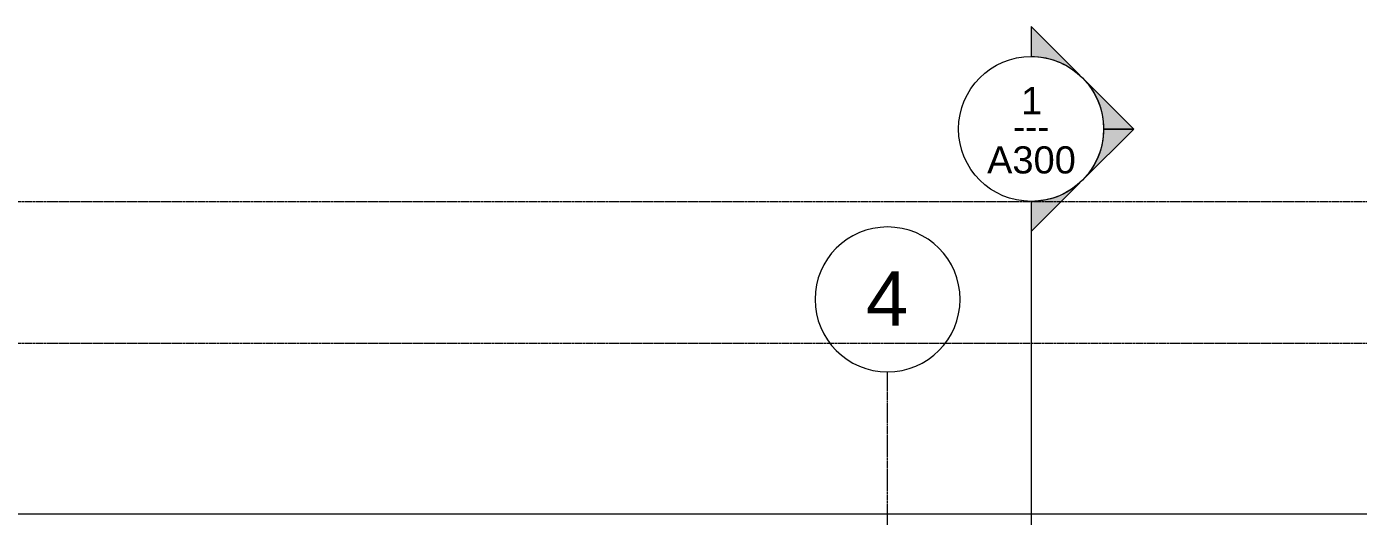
# Model space of a CAD drawing. Header units: inches. Extents: x -4169 to 1217, y -214 to 588.
# Drawn here: x -898.8 to -458.1, y 422.6 to 584.9 of the extents above; entities that cross this region are included whole.
import ezdxf

# ---------------------------------------------------------------- set-up
doc = ezdxf.new("R2010")
doc.units = ezdxf.units.IN
doc.header["$MEASUREMENT"] = 0
doc.linetypes.add('Aligning Line 1_8_', pattern=[0.25, 0.125, -0.125])
doc.linetypes.add('Grid Line 1_2_', pattern=[0.875, 0.5, -0.125, 0.125, -0.125])
for name, color, linetype, lineweight in [('0-6', 90, 'Continuous', 5), ('A-WALL', 113, 'Continuous', 13), ('G-ANNO-SYMB', 111, 'Aligning Line 1_8_', 9), ('G-ANNO-SYMB-1', 254, 'Aligning Line 1_8_', 9), ('G-ANNO-SYMB-2', 147, 'Aligning Line 1_8_', 9), ('G-ANNO-SYMB-3', 111, 'Continuous', 9), ('S-GRID-1', 1, 'Grid Line 1_2_', 9), ('S-GRID-IDEN', 1, 'Continuous', 9)]:
    doc.layers.add(name, color=color, linetype=linetype, lineweight=lineweight)
doc.styles.add('Arial', font='arial.ttf', dxfattribs={"height": 9})
doc.styles.add('Arial_1', font='arial.ttf', dxfattribs={"height": 18})
doc.styles.add('Century Gothic', font='ufonts.com_century-gothic.ttf', dxfattribs={"height": 9})

# ---------------------------------------------------------------- blocks, each defined once
blk = doc.blocks.new('CTR - 2nd Phase_rvt-2-BUILDING ELEVATION - COURTYARD - LOOKING WEST')
at = {"layer": 'G-ANNO-SYMB-1'}
blk.add_line((1910.93, 526.95), (4072.03, 526.95), dxfattribs=at)
blk = doc.blocks.new('CTR  - Topography_rvt-2-BUILDING ELEVATION - COURTYARD - LOOKING WEST')
at = {"layer": 'G-ANNO-SYMB-2'}
blk.add_line((1910.93, 480), (4072.03, 480), dxfattribs=at)
blk = doc.blocks.new('CTR - 1st Phase - Common Walls_rvt-2-BUILDING ELEVATION - COURTYARD - LOOKING WEST')
at = {"layer": 'G-ANNO-SYMB-2'}
for p, q in [((1910.93, 526.95), (4072.03, 526.95)), ((1910.93, 526.95), (4072.03, 526.95)), ((1910.93, 480), (4072.03, 480))]:
    blk.add_line(p, q, dxfattribs=at)
blk = doc.blocks.new('Basic Wall _ EXT - FIBER CEMENT - SMALL - ___-1820304-BUILDING ELEVATION - COURTYARD - LOOKING WEST')
at = {"layer": 'A-WALL'}
blk.add_line((3405.61, 423.28), (2073.48, 423.28), dxfattribs=at)
blk = doc.blocks.new('Section - Section Head - Filled-22785-BUILDING ELEVATION - COURTYARD - LOOKING WEST')
at = {"layer": 'G-ANNO-SYMB-3'}
h = blk.add_hatch(color=256, dxfattribs=at)
edge = h.paths.add_edge_path(flags=0)
edge.add_line((2563.93, -148.84), (2547.82, -132.73))
edge.add_line((2547.82, -132.73), (2547.82, -142.64))
edge.add_arc((2547.82, -166.67), 24.03, 47.9216, 90, ccw=False)
h = blk.add_hatch(color=256, dxfattribs=at)
edge = h.paths.add_edge_path(flags=0)
edge.add_arc((2547.82, -166.67), 24, 0, 45, ccw=False)
edge.add_line((2571.82, -166.67), (2581.76, -166.67))
edge.add_line((2581.76, -166.67), (2564.79, -149.7))
h = blk.add_hatch(color=256, dxfattribs=at)
edge = h.paths.add_edge_path(flags=0)
edge.add_line((2564.79, -183.64), (2581.76, -166.67))
edge.add_line((2581.76, -166.67), (2571.82, -166.67))
edge.add_arc((2547.82, -166.67), 24, 315, 360, ccw=False)
h = blk.add_hatch(color=256, dxfattribs=at)
edge = h.paths.add_edge_path(flags=0)
edge.add_arc((2547.82, -166.67), 24.03, 270, 312.0784, ccw=False)
edge.add_line((2547.82, -190.7), (2547.82, -200.61))
edge.add_line((2547.82, -200.61), (2563.93, -184.51))
for p, q in [((2547.82, -142.64), (2547.82, -132.73)), ((2547.82, -132.73), (2563.93, -148.84)), ((2564.79, -149.7), (2581.76, -166.67)), ((2581.76, -166.67), (2564.79, -183.64)), ((2571.82, -166.67), (2581.76, -166.67)), ((2581.76, -166.67), (2571.82, -166.67)), ((2563.93, -184.51), (2547.82, -200.61)), ((2547.82, -200.61), (2547.82, -190.7))]:
    blk.add_line(p, q, dxfattribs=at)
for centre, radius, start, end in [((2547.82, -166.7), 24, 90, 270), ((2547.82, -166.67), 24.03, 47.9216, 90), ((2547.82, -166.7), 24, 270, 90), ((2547.82, -166.67), 24, 360, 45), ((2547.82, -166.67), 24, 315, 360), ((2547.82, -166.67), 24.03, 270, 312.0784)]:
    blk.add_arc(centre, radius, start, end, dxfattribs=at)
blk = doc.blocks.new('Grid - Grid Head - Circle-50561-BUILDING ELEVATION - COURTYARD - LOOKING WEST')
at = {"layer": 'S-GRID-IDEN'}
for start, end in [(0, 180), (180, 360)]:
    blk.add_arc((3481.32, 494.5), 24, start, end, dxfattribs=at)

msp = doc.modelspace()

# ---------------------------------------------------------------- linework, layer by layer
at = {"layer": 'G-ANNO-SYMB'}
for p, q in [((-1203.2806, 526.9531), (957.8234, 526.9531)), ((-1203.2806, 480), (957.8234, 480))]:
    msp.add_line(p, q, dxfattribs=at)
at = {"layer": 'G-ANNO-SYMB-3'}
msp.add_line((-566.386, 526.9531), (-566.386, -142.6729), dxfattribs=at)
at = {"layer": 'S-GRID-1'}
msp.add_line((-613.8834, -159.8356), (-613.8834, 470.5), dxfattribs=at)

# ---------------------------------------------------------------- block references
at = {"layer": '0-6'}
for name in ['CTR - 2nd Phase_rvt-2-BUILDING ELEVATION - COURTYARD - LOOKING WEST', 'CTR - 1st Phase - Common Walls_rvt-2-BUILDING ELEVATION - COURTYARD - LOOKING WEST', 'CTR  - Topography_rvt-2-BUILDING ELEVATION - COURTYARD - LOOKING WEST']:
    msp.add_blockref(name, (-3114.2072, 0), dxfattribs=at)
at = {"layer": 'A-WALL'}
msp.add_blockref('Basic Wall _ EXT - FIBER CEMENT - SMALL - ___-1820304-BUILDING ELEVATION - COURTYARD - LOOKING WEST', (-3114.2072, 0), dxfattribs=at)
at = {"layer": 'G-ANNO-SYMB-3', "extrusion": (0, 0, -1), "rotation": 180}
msp.add_blockref('Section - Section Head - Filled-22785-BUILDING ELEVATION - COURTYARD - LOOKING WEST', (3114.2072, 384.2802), dxfattribs=at)
at = {"layer": 'S-GRID-IDEN'}
msp.add_blockref('Grid - Grid Head - Circle-50561-BUILDING ELEVATION - COURTYARD - LOOKING WEST', (-4095.2072, 0), dxfattribs=at)

# ---------------------------------------------------------------- texts
at = {"layer": 'G-ANNO-SYMB-3', "char_height": 9, "attachment_point": 1}
for s, insert, width, style in [('1', (-569.7069, 564.8617), 8.484, 'Arial'), ('---', (-572.3582, 556.355), 15.453, 'Century Gothic'), ('A300', (-580.951, 545.2255), 35.754, 'Arial')]:
    msp.add_mtext(s, dxfattribs=dict(at, insert=insert, width=width, style=style))
at = {"layer": 'S-GRID-IDEN', "insert": (-621.0124, 503.7879), "char_height": 18, "width": 16.968, "attachment_point": 1, "style": 'Arial_1'}
msp.add_mtext('4', dxfattribs=at)

doc.saveas('drawing.dxf')
